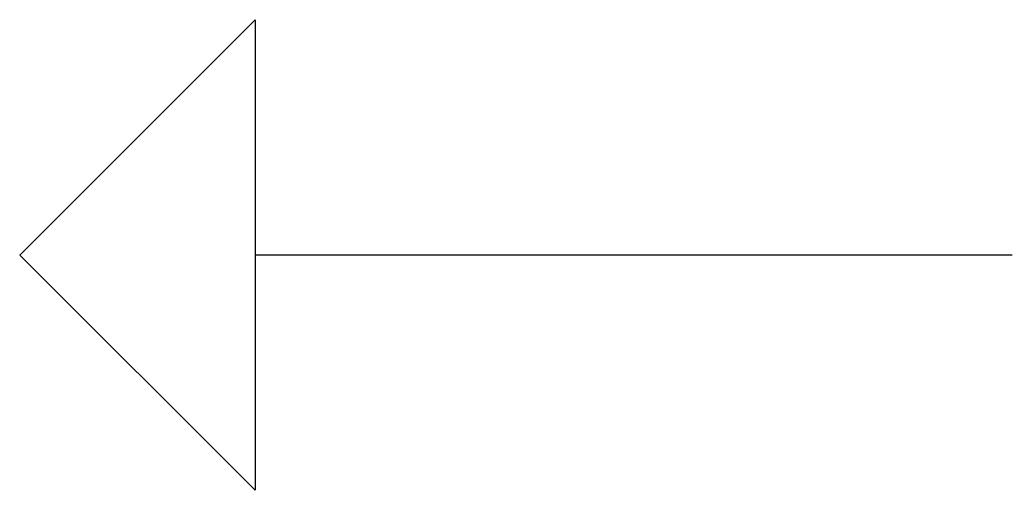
# Model space of a CAD drawing. Header units: millimetres. Extents: x 1167.132 to 1167.882, y -1496.564 to -1496.208.
import ezdxf

# ---------------------------------------------------------------- set-up
doc = ezdxf.new("R2010")
doc.units = ezdxf.units.MM
doc.layers.add('Símbolos_Gráficos', color=1, linetype='Continuous')

msp = doc.modelspace()

# ---------------------------------------------------------------- linework, layer by layer
at = {"layer": 'Símbolos_Gráficos', "color": 2}
for p, q in [((1167.13226, -1496.38588), (1167.31001, -1496.20813)), ((1167.31001, -1496.20813), (1167.31001, -1496.56363)), ((1167.31001, -1496.56363), (1167.13226, -1496.38588)), ((1167.88226, -1496.38588), (1167.31001, -1496.38588))]:
    msp.add_line(p, q, dxfattribs=at)

doc.saveas('drawing.dxf')
